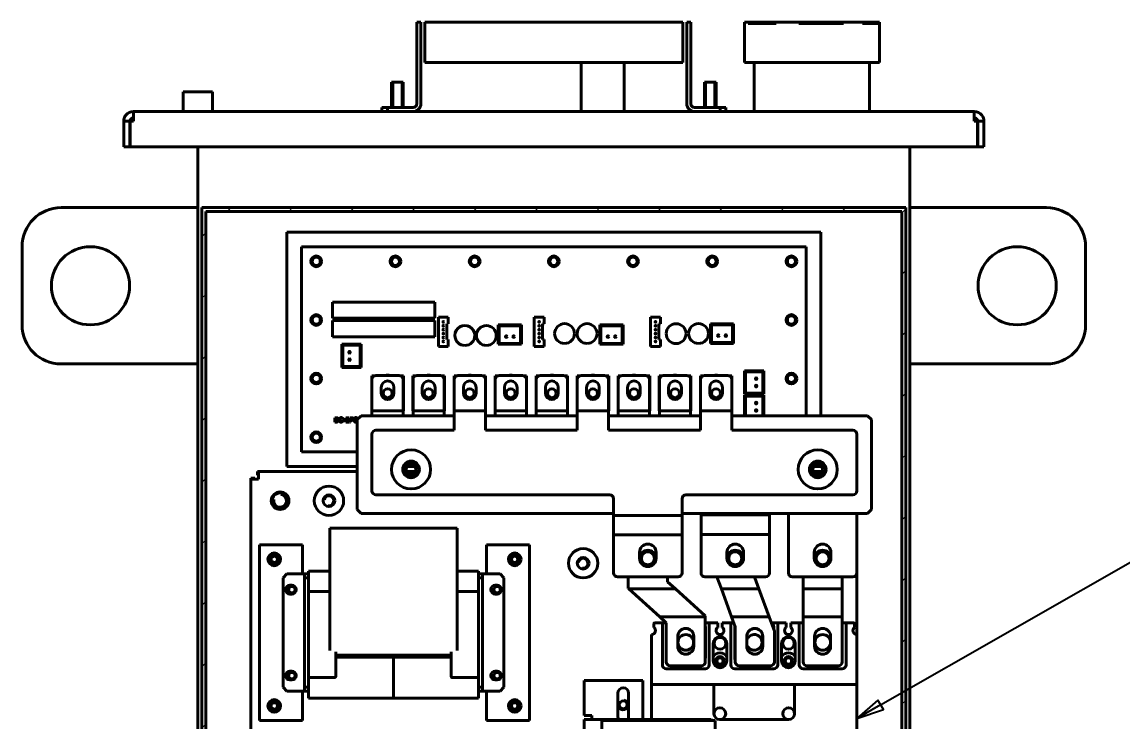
# Model space of a CAD drawing. Header units: millimetres. Extents: x 0 to 5887, y 0 to 4158.
# Drawn here: x 746 to 1309, y 3262 to 3620 of the extents above; entities that cross this region are included whole.
import ezdxf

# ---------------------------------------------------------------- set-up
doc = ezdxf.new("R2010")
doc.units = ezdxf.units.MM
doc.header["$LTSCALE"] = 7
for name, color, linetype, lineweight in [('가시적인 것(ISO)', 3, 'Continuous', 40), ('가시적인 좁은 것(ISO)', 3, 'Continuous', 35), ('기호(ISO)', 5, 'Continuous', 25), ('해치(ISO)', 7, 'Continuous', 18)]:
    doc.layers.add(name, color=color, linetype=linetype, lineweight=lineweight)
doc.styles.add('부품번호텍스트_M2B', font='isocp.shx')

# ---------------------------------------------------------------- blocks, each defined once
blk = doc.blocks.new('품번기호9')
at = {"layer": '기호(ISO)', "color": 7}
for p, q in [((156.321, 462.066), (154.321, 461.666)), ((156.321, 461.266), (156.321, 462.066)), ((156.321, 461.666), (154.321, 461.666)), ((154.321, 461.666), (156.321, 461.266)), ((156.321, 461.666), (198.579, 461.666))]:
    blk.add_line(p, q, dxfattribs=at)
at = {"layer": '기호(ISO)', "color": 7, "flags": 128}
blk.add_lwpolyline([(156.321, 462.066), (154.321, 461.666), (156.321, 461.266), (156.321, 462.066)], dxfattribs=at)
at = {"layer": '기호(ISO)'}
blk.add_circle((204.579, 461.666), 6, dxfattribs=at)
at = {"layer": '기호(ISO)', "color": 7}
blk.add_solid([(156.321, 462.066), (154.321, 461.666), (156.321, 461.266), (156.321, 462.066)], dxfattribs=at)
at = {"layer": '기호(ISO)', "color": 7, "insert": (204.579, 461.685), "char_height": 4, "attachment_point": 5, "style": '부품번호텍스트_M2B'}
blk.add_mtext('10', dxfattribs=at)
blk = doc.blocks.new('품번기호10')
at = {"layer": '기호(ISO)', "color": 7}
for p, q in [((169.348, 467.198), (199.373, 484.38)), ((169.149, 467.546), (167.612, 466.205)), ((169.546, 466.851), (169.149, 467.546)), ((169.348, 467.198), (167.612, 466.205)), ((167.612, 466.205), (169.546, 466.851))]:
    blk.add_line(p, q, dxfattribs=at)
at = {"layer": '기호(ISO)', "color": 7, "flags": 128}
blk.add_lwpolyline([(169.149, 467.546), (167.612, 466.205), (169.546, 466.851), (169.149, 467.546)], dxfattribs=at)
at = {"layer": '기호(ISO)'}
blk.add_circle((204.579, 487.359), 6, dxfattribs=at)
at = {"layer": '기호(ISO)', "color": 7}
blk.add_solid([(169.149, 467.546), (167.612, 466.205), (169.546, 466.851), (169.149, 467.546)], dxfattribs=at)
at = {"layer": '기호(ISO)', "color": 7, "insert": (204.579, 487.359), "char_height": 4, "attachment_point": 5, "style": '부품번호텍스트_M2B'}
blk.add_mtext('11', dxfattribs=at)

msp = doc.modelspace()

# ---------------------------------------------------------------- hatches: boundary and pattern name
at = {"layer": '해치(ISO)'}
h = msp.add_hatch(dxfattribs=at)
h.set_pattern_fill('ANSI31', color=256, scale=177.8, style=0)
h.set_pattern_definition([(45, (0, 0), (-15.71545, 15.71545), [])])
h.paths.add_polyline_path([(838.2836, 3524.8923), (838.2836, 2664.8923), (1198.2836, 2664.8923), (1198.2836, 3524.8923)])
h.paths.add_polyline_path([(1186.2836, 2712.6479), (1196.2836, 2712.6479), (1196.2836, 2666.8923), (840.2836, 2666.8923), (840.2836, 3522.8923), (1196.2836, 3522.8923), (1196.2836, 2717.1367), (1186.2836, 2717.1367)], flags=0)

# ---------------------------------------------------------------- linework, layer by layer
at = {"layer": '가시적인 것(ISO)'}
for p, q in [((948.2836, 3619.8953), (950.2836, 3619.8953)), ((948.2836, 3619.8953), (948.2836, 3578.0923)), ((950.2836, 3578.0923), (950.2836, 3619.8953)), ((952.2836, 3619.8953), (1084.2836, 3619.8953)), ((952.2836, 3599.0923), (952.2836, 3619.8953)), ((1084.2836, 3619.8953), (1084.2836, 3599.0923)), ((1086.2836, 3619.8953), (1088.2836, 3619.8953)), ((1086.2836, 3578.0923), (1086.2836, 3619.8953)), ((1088.2836, 3578.0923), (1088.2836, 3619.8953)), ((1117.6015, 3619.8953), (1115.7836, 3619.8953)), ((1115.7836, 3599.0923), (1115.7836, 3619.8953)), ((1117.6015, 3619.8953), (1131.9464, 3619.8953)), ((1117.6015, 3619.0923), (1117.6015, 3619.8953)), ((1117.6015, 3619.0923), (1131.9464, 3619.0923)), ((1143.5132, 3619.8953), (1131.9464, 3619.8953)), ((1131.9464, 3619.8953), (1131.9464, 3619.0923)), ((1143.5132, 3619.8953), (1166.4231, 3619.8953)), ((1143.5132, 3619.0923), (1143.5132, 3619.8953)), ((1143.5132, 3619.0923), (1166.4231, 3619.0923)), ((1176.1953, 3619.8953), (1166.4231, 3619.8953)), ((1166.4231, 3619.8953), (1166.4231, 3619.0923)), ((1176.1953, 3619.8953), (1184.7603, 3619.8953)), ((1176.1953, 3619.0923), (1176.1953, 3619.8953)), ((1176.1953, 3619.0923), (1184.7603, 3619.0923)), ((1184.7836, 3619.8953), (1184.7603, 3619.8953)), ((1184.7603, 3619.8953), (1184.7603, 3619.0923)), ((1184.7836, 3599.0923), (1184.7836, 3619.8953)), ((1084.2836, 3599.0923), (952.2836, 3599.0923)), ((1032.2836, 3574.0923), (1032.2836, 3599.0923)), ((1054.2836, 3574.0923), (1054.2836, 3599.0923)), ((1115.7836, 3599.0923), (1184.7836, 3599.0923)), ((1120.7836, 3574.0923), (1120.7836, 3599.0923)), ((1179.7836, 3574.0923), (1179.7836, 3599.0923)), ((941.2836, 3589.0923), (935.2836, 3589.0923)), ((935.2836, 3576.0923), (935.2836, 3589.0923)), ((941.2836, 3576.0923), (941.2836, 3589.0923)), ((1101.2836, 3589.0923), (1095.2836, 3589.0923)), ((1095.2836, 3576.0923), (1095.2836, 3589.0923)), ((1101.2836, 3576.0923), (1101.2836, 3589.0923)), ((843.7836, 3584.0923), (828.7836, 3584.0923)), ((828.7836, 3574.0923), (828.7836, 3584.0923)), ((843.7836, 3574.0923), (843.7836, 3584.0923)), ((933.2836, 3576.0923), (930.2836, 3576.0923)), ((930.2836, 3576.0923), (930.2836, 3574.0923)), ((933.2836, 3574.0923), (933.2836, 3576.0923)), ((933.2836, 3576.0923), (946.2836, 3576.0923)), ((1103.2836, 3576.0923), (1090.2836, 3576.0923)), ((1106.2836, 3576.0923), (1103.2836, 3576.0923)), ((1103.2836, 3576.0923), (1103.2836, 3574.0923)), ((1106.2836, 3574.0923), (1106.2836, 3576.0923)), ((803.2836, 3574.0923), (1233.2836, 3574.0923)), ((801.4836, 3569.0923), (798.2836, 3569.0923)), ((798.2836, 3569.0923), (798.2836, 3556.0923)), ((801.4836, 3556.0923), (801.4836, 3569.0923)), ((803.2836, 3569.0923), (801.5543, 3569.0923)), ((801.5543, 3569.0923), (801.5543, 3556.0923)), ((1235.0129, 3569.0923), (1233.2836, 3569.0923)), ((1235.0129, 3569.0923), (1235.0129, 3556.0923)), ((1235.0836, 3556.0923), (1235.0836, 3569.0923)), ((1235.0836, 3569.0923), (1238.2836, 3569.0923)), ((1238.2836, 3569.0923), (1238.2836, 3556.0923)), ((798.2836, 3556.0923), (801.4836, 3556.0923)), ((1235.0129, 3556.0923), (801.5543, 3556.0923)), ((836.2836, 2600.3942), (836.2836, 3556.0923)), ((1200.2836, 2600.3942), (1200.2836, 3556.0923)), ((1238.2836, 3556.0923), (1235.0836, 3556.0923)), ((836.2836, 3524.8923), (766.2836, 3524.8923)), ((838.2836, 3524.8923), (838.2836, 2664.8923)), ((1198.2836, 3524.8923), (838.2836, 3524.8923)), ((840.2836, 2666.8923), (840.2836, 3522.8923)), ((840.2836, 3522.8923), (1196.2836, 3522.8923)), ((1196.2836, 3522.8923), (1196.2836, 2717.1367)), ((1198.2836, 2664.8923), (1198.2836, 3524.8923)), ((1200.2836, 3524.8923), (1270.2836, 3524.8923)), ((881.7836, 3392.3923), (881.7836, 3512.3923)), ((881.7836, 3512.3923), (1154.7836, 3512.3923)), ((1154.7836, 3512.3923), (1154.7836, 3418.4177)), ((746.2836, 3464.8923), (746.2836, 3504.8923)), ((889.2836, 3504.8923), (1147.2836, 3504.8923)), ((889.2836, 3399.8923), (889.2836, 3504.8923)), ((1147.2836, 3504.8923), (1147.2836, 3418.4177)), ((1290.2836, 3464.8923), (1290.2836, 3504.8923)), ((905.0818, 3476.5452), (905.0818, 3476.2785)), ((957.4896, 3476.5452), (905.0818, 3476.5452)), ((905.0818, 3476.2785), (905.0839, 3468.2902)), ((957.4896, 3468.2902), (957.4896, 3476.5452)), ((959.2838, 3468.8921), (959.2838, 3453.8925)), ((964.2834, 3468.8921), (959.2838, 3468.8921)), ((964.2834, 3465.3924), (964.2834, 3468.8921)), ((1008.2838, 3468.8921), (1008.2838, 3453.8925)), ((1013.2834, 3468.8921), (1008.2838, 3468.8921)), ((1013.2834, 3465.3924), (1013.2834, 3468.8921)), ((1067.7838, 3468.8921), (1067.7838, 3453.8925)), ((1072.7834, 3468.8921), (1067.7838, 3468.8921)), ((1072.7834, 3465.3924), (1072.7834, 3468.8921)), ((905.0818, 3467.0452), (905.0818, 3466.7785)), ((957.4896, 3467.0452), (905.0818, 3467.0452)), ((905.0818, 3466.7785), (905.0839, 3458.7902)), ((905.0839, 3468.2902), (957.4896, 3468.2902)), ((957.4896, 3458.7902), (957.4896, 3467.0452)), ((963.5332, 3465.3924), (964.2834, 3465.3924)), ((963.5332, 3457.3927), (963.5332, 3465.3924)), ((989.8392, 3464.8359), (989.8392, 3454.9299)), ((1001.7259, 3464.8359), (989.8392, 3464.8359)), ((990.3392, 3455.4299), (990.3392, 3464.3359)), ((990.3392, 3464.3359), (1001.2259, 3464.3359)), ((1001.2259, 3464.3359), (1001.2259, 3455.4299)), ((1001.7259, 3454.9299), (1001.7259, 3464.8359)), ((1012.5332, 3465.3924), (1013.2834, 3465.3924)), ((1012.5332, 3457.3927), (1012.5332, 3465.3924)), ((1041.8392, 3464.8359), (1041.8392, 3454.9299)), ((1053.7259, 3464.8359), (1041.8392, 3464.8359)), ((1042.3392, 3455.4299), (1042.3392, 3464.3359)), ((1042.3392, 3464.3359), (1053.2259, 3464.3359)), ((1053.2259, 3464.3359), (1053.2259, 3455.4299)), ((1053.7259, 3454.9299), (1053.7259, 3464.8359)), ((1072.0332, 3465.3924), (1072.7834, 3465.3924)), ((1072.0332, 3457.3927), (1072.0332, 3465.3924)), ((1098.3392, 3465.3359), (1098.3392, 3455.4299)), ((1110.2259, 3465.3359), (1098.3392, 3465.3359)), ((1098.8392, 3455.9299), (1098.8392, 3464.8359)), ((1098.8392, 3464.8359), (1109.7259, 3464.8359)), ((1109.7259, 3464.8359), (1109.7259, 3455.9299)), ((1110.2259, 3455.4299), (1110.2259, 3465.3359)), ((905.0839, 3458.7902), (957.4896, 3458.7902)), ((919.7272, 3454.987), (909.8212, 3454.987)), ((909.8212, 3454.987), (909.8212, 3443.1003)), ((910.3212, 3443.6003), (910.3212, 3454.487)), ((910.3212, 3454.487), (919.2272, 3454.487)), ((919.2272, 3454.487), (919.2272, 3443.6003)), ((919.7272, 3443.1003), (919.7272, 3454.987)), ((959.2838, 3453.8925), (964.2834, 3453.8925)), ((964.2834, 3457.3927), (963.5332, 3457.3927)), ((964.2834, 3453.8925), (964.2834, 3457.3927)), ((989.8392, 3454.9299), (1001.7259, 3454.9299)), ((1001.2259, 3455.4299), (990.3392, 3455.4299)), ((1008.2838, 3453.8925), (1013.2834, 3453.8925)), ((1013.2834, 3457.3927), (1012.5332, 3457.3927)), ((1013.2834, 3453.8925), (1013.2834, 3457.3927)), ((1041.8392, 3454.9299), (1053.7259, 3454.9299)), ((1053.2259, 3455.4299), (1042.3392, 3455.4299)), ((1067.7838, 3453.8925), (1072.7834, 3453.8925)), ((1072.7834, 3457.3927), (1072.0332, 3457.3927)), ((1072.7834, 3453.8925), (1072.7834, 3457.3927)), ((1098.3392, 3455.4299), (1110.2259, 3455.4299)), ((1109.7259, 3455.9299), (1098.8392, 3455.9299)), ((836.2836, 3444.8923), (766.2836, 3444.8923)), ((909.8212, 3443.1003), (919.7272, 3443.1003)), ((919.2272, 3443.6003), (910.3212, 3443.6003)), ((1125.746, 3441.3346), (1115.84, 3441.3346)), ((1115.84, 3441.3346), (1115.84, 3429.4479)), ((1116.34, 3429.9479), (1116.34, 3440.8346)), ((1116.34, 3440.8346), (1125.246, 3440.8346)), ((1125.246, 3440.8346), (1125.246, 3429.9479)), ((1125.746, 3429.4479), (1125.746, 3441.3346)), ((1200.2836, 3444.8923), (1270.2836, 3444.8923)), ((925.2339, 3438.8919), (925.2339, 3420.9426)), ((926.9435, 3438.8919), (925.2339, 3438.8919)), ((925.2637, 3436.9177), (925.2637, 3422.9177)), ((939.2637, 3438.9177), (927.2637, 3438.9177)), ((941.3333, 3438.8919), (939.5839, 3438.8919)), ((941.2637, 3422.9177), (941.2637, 3436.9177)), ((941.3333, 3420.9426), (941.3333, 3438.8919)), ((947.9435, 3438.8919), (946.2339, 3438.8919)), ((946.2339, 3438.8919), (946.2339, 3420.9426)), ((946.2637, 3436.9177), (946.2637, 3422.9177)), ((960.2637, 3438.9177), (948.2637, 3438.9177)), ((962.3333, 3438.8919), (960.5839, 3438.8919)), ((962.2637, 3422.9177), (962.2637, 3436.9177)), ((962.3333, 3420.9426), (962.3333, 3438.8919)), ((968.9435, 3438.8919), (967.2339, 3438.8919)), ((967.2339, 3438.8919), (967.2339, 3420.9426)), ((967.2637, 3436.9177), (967.2637, 3422.9177)), ((981.2637, 3438.9177), (969.2637, 3438.9177)), ((983.3333, 3438.8919), (981.5839, 3438.8919)), ((983.2637, 3422.9177), (983.2637, 3436.9177)), ((983.3333, 3420.9426), (983.3333, 3438.8919)), ((989.9435, 3438.8919), (988.2339, 3438.8919)), ((988.2339, 3438.8919), (988.2339, 3420.9426)), ((988.2637, 3436.9177), (988.2637, 3422.9177)), ((1002.2637, 3438.9177), (990.2637, 3438.9177)), ((1004.3333, 3438.8919), (1002.5839, 3438.8919)), ((1004.2637, 3422.9177), (1004.2637, 3436.9177)), ((1004.3333, 3420.9426), (1004.3333, 3438.8919)), ((1010.9435, 3438.8919), (1009.2339, 3438.8919)), ((1009.2339, 3438.8919), (1009.2339, 3420.9426)), ((1009.2637, 3436.9177), (1009.2637, 3422.9177)), ((1023.2637, 3438.9177), (1011.2637, 3438.9177)), ((1025.3333, 3438.8919), (1023.5839, 3438.8919)), ((1025.2637, 3422.9177), (1025.2637, 3436.9177)), ((1025.3333, 3420.9426), (1025.3333, 3438.8919)), ((1031.9435, 3438.8919), (1030.2339, 3438.8919)), ((1030.2339, 3438.8919), (1030.2339, 3420.9426)), ((1030.2637, 3436.9177), (1030.2637, 3422.9177)), ((1044.2637, 3438.9177), (1032.2637, 3438.9177)), ((1046.3333, 3438.8919), (1044.5839, 3438.8919)), ((1046.2637, 3422.9177), (1046.2637, 3436.9177)), ((1046.3333, 3420.9426), (1046.3333, 3438.8919)), ((1052.9435, 3438.8919), (1051.2339, 3438.8919)), ((1051.2339, 3438.8919), (1051.2339, 3420.9426)), ((1051.2637, 3436.9177), (1051.2637, 3422.9177)), ((1065.2637, 3438.9177), (1053.2637, 3438.9177)), ((1067.3333, 3438.8919), (1065.5839, 3438.8919)), ((1067.2637, 3422.9177), (1067.2637, 3436.9177)), ((1067.3333, 3420.9426), (1067.3333, 3438.8919)), ((1072.2339, 3438.8919), (1072.2339, 3420.9426)), ((1073.9435, 3438.8919), (1072.2339, 3438.8919)), ((1072.2637, 3436.9177), (1072.2637, 3422.9177)), ((1086.2637, 3438.9177), (1074.2637, 3438.9177)), ((1088.3333, 3438.8919), (1086.5839, 3438.8919)), ((1088.2637, 3422.9177), (1088.2637, 3436.9177)), ((1088.3333, 3420.9426), (1088.3333, 3438.8919)), ((1094.9435, 3438.8919), (1093.2339, 3438.8919)), ((1093.2339, 3438.8919), (1093.2339, 3420.9426)), ((1093.2637, 3436.9177), (1093.2637, 3422.9177)), ((1107.2637, 3438.9177), (1095.2637, 3438.9177)), ((1109.3333, 3438.8919), (1107.5839, 3438.8919)), ((1109.2637, 3422.9177), (1109.2637, 3436.9177)), ((1109.3333, 3420.9426), (1109.3333, 3438.8919)), ((930.0137, 3429.9177), (930.0137, 3432.9177)), ((936.5137, 3432.9177), (936.5137, 3429.9177)), ((951.0137, 3429.9177), (951.0137, 3432.9177)), ((957.5137, 3432.9177), (957.5137, 3429.9177)), ((972.0137, 3429.9177), (972.0137, 3432.9177)), ((978.5137, 3432.9177), (978.5137, 3429.9177)), ((993.0137, 3429.9177), (993.0137, 3432.9177)), ((999.5137, 3432.9177), (999.5137, 3429.9177)), ((1014.0137, 3429.9177), (1014.0137, 3432.9177)), ((1020.5137, 3432.9177), (1020.5137, 3429.9177)), ((1035.0137, 3429.9177), (1035.0137, 3432.9177)), ((1041.5137, 3432.9177), (1041.5137, 3429.9177)), ((1056.0137, 3429.9177), (1056.0137, 3432.9177)), ((1062.5137, 3432.9177), (1062.5137, 3429.9177)), ((1077.0137, 3429.9177), (1077.0137, 3432.9177)), ((1083.5137, 3432.9177), (1083.5137, 3429.9177)), ((1098.0137, 3429.9177), (1098.0137, 3432.9177)), ((1104.5137, 3432.9177), (1104.5137, 3429.9177)), ((1115.84, 3429.4479), (1125.746, 3429.4479)), ((1125.246, 3429.9479), (1116.34, 3429.9479)), ((1115.84, 3428.8346), (1115.84, 3418.4177)), ((1125.746, 3428.8346), (1115.84, 3428.8346)), ((1116.34, 3418.4177), (1116.34, 3428.3346)), ((1116.34, 3428.3346), (1125.246, 3428.3346)), ((1125.246, 3428.3346), (1125.246, 3418.4177)), ((1125.746, 3418.4177), (1125.746, 3428.8346)), ((917.7637, 3416.4177), (919.7637, 3418.4177)), ((967.2637, 3418.4177), (919.7637, 3418.4177)), ((925.2339, 3420.9426), (925.2637, 3420.9426)), ((925.2637, 3422.9177), (925.2637, 3420.9177)), ((925.2637, 3418.4177), (925.2637, 3420.9177)), ((925.2637, 3420.9177), (941.2637, 3420.9177)), ((941.2637, 3420.9177), (941.2637, 3422.9177)), ((941.2637, 3420.9426), (941.3333, 3420.9426)), ((941.2637, 3420.9177), (941.2637, 3418.4177)), ((946.2339, 3420.9426), (946.2637, 3420.9426)), ((946.2637, 3422.9177), (946.2637, 3420.9177)), ((946.2637, 3418.4177), (946.2637, 3420.9177)), ((946.2637, 3420.9177), (962.2637, 3420.9177)), ((962.2637, 3420.9177), (962.2637, 3422.9177)), ((962.2637, 3420.9426), (962.3333, 3420.9426)), ((962.2637, 3420.9177), (962.2637, 3418.4177)), ((967.2339, 3420.9426), (967.2637, 3420.9426)), ((967.2637, 3422.9177), (967.2637, 3420.9177)), ((967.2637, 3416.9177), (967.2637, 3420.9177)), ((967.2637, 3420.9177), (983.2637, 3420.9177)), ((983.2637, 3420.9177), (983.2637, 3422.9177)), ((983.2637, 3420.9426), (983.3333, 3420.9426)), ((983.2637, 3420.9177), (983.2637, 3416.9177)), ((1030.2637, 3418.4177), (983.2637, 3418.4177)), ((988.2339, 3420.9426), (988.2637, 3420.9426)), ((988.2637, 3422.9177), (988.2637, 3420.9177)), ((988.2637, 3418.4177), (988.2637, 3420.9177)), ((988.2637, 3420.9177), (1004.2637, 3420.9177)), ((1004.2637, 3420.9177), (1004.2637, 3422.9177)), ((1004.2637, 3420.9426), (1004.3333, 3420.9426)), ((1004.2637, 3420.9177), (1004.2637, 3418.4177)), ((1009.2339, 3420.9426), (1009.2637, 3420.9426)), ((1009.2637, 3422.9177), (1009.2637, 3420.9177)), ((1009.2637, 3418.4177), (1009.2637, 3420.9177)), ((1009.2637, 3420.9177), (1025.2637, 3420.9177)), ((1025.2637, 3420.9177), (1025.2637, 3422.9177)), ((1025.2637, 3420.9426), (1025.3333, 3420.9426)), ((1025.2637, 3420.9177), (1025.2637, 3418.4177)), ((1030.2339, 3420.9426), (1030.2637, 3420.9426)), ((1030.2637, 3422.9177), (1030.2637, 3420.9177)), ((1030.2637, 3416.9177), (1030.2637, 3420.9177)), ((1030.2637, 3420.9177), (1046.2637, 3420.9177)), ((1046.2637, 3420.9177), (1046.2637, 3422.9177)), ((1046.2637, 3420.9426), (1046.3333, 3420.9426)), ((1046.2637, 3420.9177), (1046.2637, 3416.9177)), ((1093.2637, 3418.4177), (1046.2637, 3418.4177)), ((1051.2339, 3420.9426), (1051.2637, 3420.9426)), ((1051.2637, 3422.9177), (1051.2637, 3420.9177)), ((1051.2637, 3418.4177), (1051.2637, 3420.9177)), ((1051.2637, 3420.9177), (1067.2637, 3420.9177)), ((1067.2637, 3420.9177), (1067.2637, 3422.9177)), ((1067.2637, 3420.9426), (1067.3333, 3420.9426)), ((1067.2637, 3420.9177), (1067.2637, 3418.4177)), ((1072.2339, 3420.9426), (1072.2637, 3420.9426)), ((1072.2637, 3422.9177), (1072.2637, 3420.9177)), ((1072.2637, 3418.4177), (1072.2637, 3420.9177)), ((1072.2637, 3420.9177), (1088.2637, 3420.9177)), ((1088.2637, 3420.9177), (1088.2637, 3422.9177)), ((1088.2637, 3420.9426), (1088.3333, 3420.9426)), ((1088.2637, 3420.9177), (1088.2637, 3418.4177)), ((1093.2339, 3420.9426), (1093.2637, 3420.9426)), ((1093.2637, 3422.9177), (1093.2637, 3420.9177)), ((1093.2637, 3416.9177), (1093.2637, 3420.9177)), ((1093.2637, 3420.9177), (1109.2637, 3420.9177)), ((1109.2637, 3420.9177), (1109.2637, 3422.9177)), ((1109.2637, 3420.9426), (1109.3333, 3420.9426)), ((1109.2637, 3420.9177), (1109.2637, 3416.9177)), ((1178.7637, 3418.4177), (1109.2637, 3418.4177)), ((1178.7637, 3418.4177), (1180.7637, 3416.4177)), ((906.2754, 3415.1423), (906.2754, 3417.3923)), ((906.2754, 3417.3923), (907.0506, 3417.3923)), ((907.0883, 3415.1423), (906.2754, 3415.1423)), ((906.5738, 3417.1265), (907.0472, 3417.1265)), ((906.5738, 3415.4081), (906.5738, 3417.1265)), ((907.054, 3415.4081), (906.5738, 3415.4081)), ((910.4119, 3416.7767), (910.1186, 3416.7063)), ((910.1512, 3415.9329), (910.4496, 3415.8575)), ((910.6725, 3415.818), (910.6725, 3416.0958)), ((910.6725, 3416.0958), (911.5232, 3416.0958)), ((911.5232, 3415.818), (910.6725, 3415.818)), ((911.5232, 3416.0958), (911.5232, 3415.818)), ((911.8696, 3415.1423), (911.8696, 3417.3923)), ((911.8696, 3417.3923), (913.4988, 3417.3923)), ((913.5502, 3415.1423), (911.8696, 3415.1423)), ((912.168, 3417.1265), (912.168, 3416.4388)), ((913.4988, 3417.1265), (912.168, 3417.1265)), ((912.168, 3416.4388), (913.4147, 3416.4388)), ((912.168, 3416.173), (912.168, 3415.4081)), ((913.4147, 3416.173), (912.168, 3416.173)), ((912.168, 3415.4081), (913.5502, 3415.4081)), ((913.4147, 3416.4388), (913.4147, 3416.173)), ((913.4988, 3417.3923), (913.4988, 3417.1265)), ((913.5502, 3415.4081), (913.5502, 3415.1423)), ((913.9601, 3415.1423), (913.9601, 3417.3923)), ((913.9601, 3417.3923), (914.809, 3417.3923)), ((914.2585, 3415.1423), (913.9601, 3415.1423)), ((914.2585, 3417.1265), (914.8347, 3417.1265)), ((914.2585, 3416.3222), (914.2585, 3417.1265)), ((914.8398, 3416.3222), (914.2585, 3416.3222)), ((914.2585, 3416.0564), (914.2585, 3415.1423)), ((914.8364, 3416.0564), (914.2585, 3416.0564)), ((917.9233, 3416.7767), (917.63, 3416.7063)), ((917.6626, 3415.9329), (917.7637, 3415.9073)), ((917.7637, 3416.4177), (917.7637, 3370.4177)), ((967.2637, 3416.9177), (967.2637, 3410.9177)), ((983.2637, 3410.9177), (983.2637, 3416.9177)), ((1030.2637, 3416.9177), (1030.2637, 3410.9177)), ((1046.2637, 3410.9177), (1046.2637, 3416.9177)), ((1093.2637, 3416.9177), (1093.2637, 3410.9177)), ((1109.2637, 3410.9177), (1109.2637, 3416.9177)), ((1180.7637, 3370.4177), (1180.7637, 3416.4177)), ((925.2637, 3408.9177), (925.2637, 3379.9177)), ((967.2637, 3410.9177), (927.2637, 3410.9177)), ((1030.2637, 3410.9177), (983.2637, 3410.9177)), ((1093.2637, 3410.9177), (1046.2637, 3410.9177)), ((1171.2637, 3410.9177), (1109.2637, 3410.9177)), ((1173.2637, 3379.9177), (1173.2637, 3408.9177)), ((917.7637, 3399.8923), (889.2836, 3399.8923)), ((867.2836, 3389.8923), (866.6978, 3389.8923)), ((866.6978, 3387.8923), (866.6978, 3389.8923)), ((867.2836, 3389.8923), (917.7637, 3389.8923)), ((867.2836, 3389.8923), (867.2836, 3385.8923)), ((917.7637, 3392.3923), (881.7836, 3392.3923)), ((943.0293, 3389.8923), (947.4982, 3389.8923)), ((947.2309, 3392.3923), (943.2966, 3392.3923)), ((1151.0293, 3389.8923), (1155.4982, 3389.8923)), ((1154.7836, 3392.3923), (1151.2966, 3392.3923)), ((1154.7836, 3392.8501), (1154.7836, 3392.3923)), ((865.2836, 3386.4781), (863.2836, 3386.4781)), ((863.2836, 3386.4781), (863.2836, 3385.8923)), ((863.2836, 2703.8923), (863.2836, 3385.8923)), ((867.2836, 3385.8923), (863.2836, 3385.8923)), ((865.2836, 3385.8923), (865.2836, 3386.4781)), ((867.2836, 3387.8923), (866.6978, 3387.8923)), ((927.2637, 3377.9177), (1046.8637, 3377.9177)), ((1048.8637, 3367.3638), (1048.8637, 3375.9177)), ((1083.8637, 3367.3638), (1083.8637, 3375.9177)), ((1085.8637, 3377.9177), (1171.2637, 3377.9177)), ((919.7637, 3368.4177), (917.7637, 3370.4177)), ((919.7637, 3368.4177), (1048.8637, 3368.4177)), ((1048.8637, 3367.3638), (1083.8637, 3367.3638)), ((1048.8637, 3357.3638), (1048.8637, 3367.3638)), ((1083.8637, 3368.4177), (1178.7637, 3368.4177)), ((1083.8637, 3367.3638), (1083.8637, 3357.3638)), ((1093.5637, 3367.6242), (1093.5637, 3368.4177)), ((1093.5637, 3367.6242), (1128.5637, 3367.6242)), ((1093.5637, 3357.6242), (1093.5637, 3367.6242)), ((1128.5637, 3367.6242), (1128.5637, 3368.4177)), ((1128.5637, 3367.6242), (1128.5637, 3357.6242)), ((1138.2637, 3368.4177), (1138.2637, 3337.9177)), ((1173.2637, 3337.9177), (1173.2637, 3368.4177)), ((1173.2836, 3368.4177), (1173.2836, 3306.3923)), ((1180.7637, 3370.4177), (1178.7637, 3368.4177)), ((903.7836, 3360.8923), (903.7836, 3298.1908)), ((903.7836, 3360.8923), (968.7836, 3360.8923)), ((968.7836, 3298.1908), (968.7836, 3360.8923)), ((1048.8637, 3357.3638), (1083.8637, 3357.3638)), ((1048.8637, 3337.9177), (1048.8637, 3357.3638)), ((1083.8637, 3357.3638), (1083.8637, 3337.9177)), ((1093.5637, 3357.6242), (1128.5637, 3357.6242)), ((1093.5637, 3337.9177), (1093.5637, 3357.6242)), ((1128.5637, 3357.6242), (1128.5637, 3337.9177)), ((867.7836, 3352.3923), (889.7836, 3352.3923)), ((867.7836, 3262.3923), (867.7836, 3352.3923)), ((889.7836, 3337.3923), (889.7836, 3352.3923)), ((983.7836, 3352.3923), (983.7836, 3337.3923)), ((983.7836, 3352.3923), (1005.7836, 3352.3923)), ((1005.7836, 3352.3923), (1005.7836, 3262.3923)), ((1062.1137, 3345.4177), (1062.1137, 3348.4177)), ((1070.6137, 3348.4177), (1070.6137, 3345.4177)), ((1106.8137, 3345.4177), (1106.8137, 3348.4177)), ((1115.3137, 3348.4177), (1115.3137, 3345.4177)), ((1151.5137, 3345.4177), (1151.5137, 3348.4177)), ((1160.0137, 3348.4177), (1160.0137, 3345.4177)), ((879.7836, 3335.3923), (881.7836, 3337.3923)), ((879.7836, 3335.3923), (879.7836, 3279.3923)), ((881.7836, 3337.3923), (888.7836, 3337.3923)), ((888.7836, 3337.3923), (890.7836, 3337.3923)), ((890.7836, 3337.3923), (890.7836, 3335.3923)), ((892.7836, 3337.3923), (890.7836, 3337.3923)), ((890.7836, 3335.3923), (892.7836, 3335.3923)), ((890.7836, 3335.3923), (890.7836, 3279.3923)), ((892.7836, 3338.8923), (892.7836, 3337.3923)), ((892.7836, 3338.8923), (903.7836, 3338.8923)), ((892.7836, 3335.3923), (892.7836, 3337.3923)), ((892.7836, 3335.3923), (892.7836, 3331.5939)), ((979.7836, 3338.8923), (968.7836, 3338.8923)), ((979.7836, 3337.3923), (979.7836, 3338.8923)), ((979.7836, 3337.3923), (979.7836, 3335.3923)), ((981.7836, 3337.3923), (979.7836, 3337.3923)), ((979.7836, 3335.3923), (981.7836, 3335.3923)), ((979.7836, 3331.5939), (979.7836, 3335.3923)), ((981.7836, 3335.3923), (981.7836, 3337.3923)), ((983.7836, 3337.3923), (981.7836, 3337.3923)), ((981.7836, 3279.3923), (981.7836, 3335.3923)), ((990.7836, 3337.3923), (983.7836, 3337.3923)), ((990.7836, 3337.3923), (992.7836, 3335.3923)), ((992.7836, 3279.3923), (992.7836, 3335.3923)), ((1050.8637, 3335.9177), (1081.8637, 3335.9177)), ((1056.3637, 3329.905), (1056.3637, 3335.9177)), ((1076.3637, 3333.4177), (1076.3637, 3335.9177)), ((1095.5637, 3335.9177), (1126.5637, 3335.9177)), ((1101.7067, 3335.9177), (1103.9798, 3329.7231)), ((1121.0637, 3335.4177), (1121.0637, 3335.9177)), ((1123.1533, 3329.7231), (1121.0637, 3335.4177)), ((1140.2637, 3335.9177), (1171.2637, 3335.9177)), ((1145.7637, 3329.7231), (1145.7637, 3335.9177)), ((1165.7637, 3335.9177), (1165.7637, 3329.7231)), ((883.2836, 3331.6423), (884.2836, 3331.6423)), ((892.7836, 3331.5939), (892.7836, 3328.3923)), ((892.7836, 3327.8923), (892.7836, 3328.3923)), ((903.7836, 3328.3923), (892.7836, 3328.3923)), ((892.7836, 3284.8923), (892.7836, 3327.8923)), ((979.7836, 3328.3923), (968.7836, 3328.3923)), ((979.7836, 3328.3923), (979.7836, 3331.5939)), ((979.7836, 3328.3923), (979.7836, 3327.8923)), ((979.7836, 3327.8923), (979.7836, 3284.8923)), ((988.2836, 3331.6423), (989.2836, 3331.6423)), ((1056.3637, 3329.905), (1056.5655, 3329.7231)), ((1056.5655, 3329.7231), (1080.4625, 3329.7231)), ((1056.5655, 3329.7231), (1072.4356, 3315.4177)), ((1080.4625, 3329.7231), (1076.3637, 3333.4177)), ((1095.7637, 3315.9305), (1080.4625, 3329.7231)), ((1103.9798, 3329.7231), (1123.1533, 3329.7231)), ((1103.9798, 3329.7231), (1109.229, 3315.4177)), ((1128.4026, 3315.4177), (1123.1533, 3329.7231)), ((1145.7637, 3329.7231), (1165.7637, 3329.7231)), ((1145.7637, 3315.4177), (1145.7637, 3329.7231)), ((1165.7637, 3329.7231), (1165.7637, 3315.4177)), ((884.2836, 3327.1423), (883.2836, 3327.1423)), ((989.2836, 3327.1423), (988.2836, 3327.1423)), ((1069.4336, 3311.8923), (1069.4336, 3310.0286)), ((1073.7836, 3312.3923), (1069.9336, 3312.3923)), ((1072.4356, 3315.4177), (1095.7637, 3315.4177)), ((1072.4356, 3315.4177), (1075.7637, 3312.4177)), ((1073.7836, 3312.3923), (1073.7836, 3290.8923)), ((1075.7637, 3312.3923), (1073.7836, 3312.3923)), ((1075.7637, 3312.4177), (1075.7637, 3292.4177)), ((1095.7637, 3315.9305), (1095.7637, 3315.4177)), ((1095.7637, 3315.4177), (1095.7637, 3292.4177)), ((1097.7836, 3312.3923), (1095.7637, 3312.3923)), ((1102.1336, 3312.3923), (1097.7836, 3312.3923)), ((1097.7836, 3312.3923), (1097.7836, 3290.8923)), ((1102.1336, 3312.3923), (1102.1336, 3310.0286)), ((1108.7836, 3312.3923), (1104.4336, 3312.3923)), ((1104.4336, 3312.3923), (1104.4336, 3310.0286)), ((1108.7836, 3312.3923), (1108.7836, 3290.8923)), ((1110.3392, 3312.3923), (1108.7836, 3312.3923)), ((1109.229, 3315.4177), (1128.4026, 3315.4177)), ((1109.229, 3315.4177), (1111.0637, 3310.4177)), ((1131.0637, 3308.1655), (1128.4026, 3315.4177)), ((1132.7836, 3312.3923), (1129.5127, 3312.3923)), ((1137.1336, 3312.3923), (1132.7836, 3312.3923)), ((1132.7836, 3312.3923), (1132.7836, 3290.8923)), ((1137.1336, 3312.3923), (1137.1336, 3310.0286)), ((1143.7836, 3312.3923), (1139.4336, 3312.3923)), ((1139.4336, 3312.3923), (1139.4336, 3310.0286)), ((1143.7836, 3312.3923), (1143.7836, 3290.8923)), ((1145.7637, 3312.3923), (1143.7836, 3312.3923)), ((1145.7637, 3315.4177), (1165.7637, 3315.4177)), ((1145.7637, 3292.4177), (1145.7637, 3315.4177)), ((1165.7637, 3315.4177), (1165.7637, 3292.4177)), ((1167.7836, 3312.3923), (1165.7637, 3312.3923)), ((1171.6336, 3312.3923), (1167.7836, 3312.3923)), ((1167.7836, 3312.3923), (1167.7836, 3290.8923)), ((1172.1336, 3311.8923), (1172.1336, 3310.0286)), ((1068.2836, 3280.8923), (1068.2836, 3306.3923)), ((1081.6637, 3300.4177), (1081.6637, 3305.4177)), ((1089.8637, 3305.4177), (1089.8637, 3300.4177)), ((1095.7836, 3294.3923), (1095.7836, 3310.3923)), ((1110.7836, 3310.3923), (1110.7836, 3294.5255)), ((1111.0637, 3310.4177), (1111.0637, 3292.4177)), ((1116.9637, 3300.4177), (1116.9637, 3305.4177)), ((1125.1637, 3305.4177), (1125.1637, 3300.4177)), ((1130.7836, 3308.9288), (1130.7836, 3310.3923)), ((1131.0637, 3308.1655), (1131.0637, 3292.4177)), ((1151.6637, 3300.4177), (1151.6637, 3305.4177)), ((1159.8637, 3305.4177), (1159.8637, 3300.4177)), ((1165.7836, 3294.3923), (1165.7836, 3310.7815)), ((1173.2836, 3280.8923), (1173.2836, 3306.3923)), ((1099.7836, 3292.8923), (1099.7836, 3301.8923)), ((1106.7836, 3301.8923), (1106.7836, 3292.8923)), ((1134.7836, 3292.8923), (1134.7836, 3301.8923)), ((1141.7836, 3301.8923), (1141.7836, 3292.8923)), ((906.7836, 3287.5782), (906.7836, 3297.4706)), ((906.7836, 3295.8923), (965.7836, 3295.8923)), ((906.7836, 3294.8923), (936.2836, 3294.8923)), ((936.2836, 3294.8923), (936.2836, 3273.8923)), ((965.7836, 3294.8923), (936.2836, 3294.8923)), ((936.2836, 3273.8923), (936.2836, 3294.8923)), ((965.7836, 3297.4706), (965.7836, 3287.5782)), ((1095.7836, 3288.8923), (1075.7836, 3288.8923)), ((1077.7637, 3290.4177), (1093.7637, 3290.4177)), ((1130.7836, 3288.8923), (1110.7836, 3288.8923)), ((1113.0637, 3290.4177), (1129.0637, 3290.4177)), ((1165.7836, 3288.8923), (1145.7836, 3288.8923)), ((1147.7637, 3290.4177), (1163.7637, 3290.4177)), ((883.2836, 3287.6423), (884.2836, 3287.6423)), ((884.2836, 3283.1423), (883.2836, 3283.1423)), ((892.7836, 3284.3923), (892.7836, 3284.8923)), ((892.7836, 3284.3923), (904.7836, 3284.3923)), ((892.7836, 3284.3923), (892.7836, 3281.1908)), ((906.1996, 3284.3923), (904.7836, 3284.3923)), ((967.7836, 3284.3923), (966.3677, 3284.3923)), ((967.7836, 3284.3923), (979.7836, 3284.3923)), ((979.7836, 3284.8923), (979.7836, 3284.3923)), ((979.7836, 3281.1908), (979.7836, 3284.3923)), ((988.2836, 3287.6423), (989.2836, 3287.6423)), ((989.2836, 3283.1423), (988.2836, 3283.1423)), ((1033.7836, 3282.8923), (1063.7836, 3282.8923)), ((1033.7836, 3264.8923), (1033.7836, 3282.8923)), ((1063.7836, 3282.8923), (1063.7836, 3262.8923)), ((881.7836, 3277.3923), (879.7836, 3279.3923)), ((881.7836, 3277.3923), (888.7836, 3277.3923)), ((888.7836, 3277.3923), (890.7836, 3277.3923)), ((889.7836, 3262.3923), (889.7836, 3277.3923)), ((890.7836, 3279.3923), (890.7836, 3277.3923)), ((892.7836, 3279.3923), (890.7836, 3279.3923)), ((890.7836, 3277.3923), (892.7836, 3277.3923)), ((892.7836, 3281.1908), (892.7836, 3279.3923)), ((892.7836, 3277.3923), (892.7836, 3279.3923)), ((892.7836, 3277.3923), (892.7836, 3273.8923)), ((979.7836, 3279.3923), (979.7836, 3281.1908)), ((981.7836, 3279.3923), (979.7836, 3279.3923)), ((979.7836, 3279.3923), (979.7836, 3277.3923)), ((979.7836, 3277.3923), (981.7836, 3277.3923)), ((979.7836, 3273.8923), (979.7836, 3277.3923)), ((981.7836, 3277.3923), (981.7836, 3279.3923)), ((983.7836, 3277.3923), (981.7836, 3277.3923)), ((990.7836, 3277.3923), (983.7836, 3277.3923)), ((983.7836, 3277.3923), (983.7836, 3262.3923)), ((992.7836, 3279.3923), (990.7836, 3277.3923)), ((1068.2836, 3280.8923), (1068.2836, 3262.8923)), ((1100.1836, 3280.8923), (1068.2836, 3280.8923)), ((1100.1836, 3265.8923), (1100.1836, 3280.8923)), ((1141.3836, 3280.8923), (1100.1836, 3280.8923)), ((1173.2836, 3280.8923), (1141.3836, 3280.8923)), ((1141.3836, 3280.8923), (1141.3836, 3265.8923)), ((1173.2836, 3254.8923), (1173.2836, 3280.8923)), ((892.7836, 3273.8923), (936.2836, 3273.8923)), ((979.7836, 3273.8923), (936.2836, 3273.8923)), ((1051.0336, 3264.3923), (1051.0336, 3276.3923)), ((1056.5336, 3276.3923), (1056.5336, 3264.3923)), ((889.7836, 3262.3923), (867.7836, 3262.3923)), ((1005.7836, 3262.3923), (983.7836, 3262.3923)), ((1033.7836, 3264.8923), (1037.7836, 3264.8923)), ((1037.7836, 3262.8923), (1033.7836, 3262.8923)), ((1033.7836, 3217.8923), (1033.7836, 3262.8923)), ((1037.7836, 3264.8923), (1037.7836, 3262.8923)), ((1037.7836, 3262.8923), (1098.7836, 3262.8923)), ((1100.7836, 3262.3923), (1042.7836, 3262.3923)), ((1042.7836, 3262.3923), (1042.7836, 3241.4009)), ((1098.7836, 3262.8923), (1099.2836, 3262.3923)), ((1100.7836, 3262.3923), (1100.7836, 3218.3923)), ((1138.3836, 3262.8923), (1103.1836, 3262.8923))]:
    msp.add_line(p, q, dxfattribs=at)
for centre, radius in [((781.2836, 3484.8923), 20), ((1255.2836, 3484.8923), 20), ((896.7836, 3497.3923), 2.75), ((896.7836, 3497.3923), 2.067), ((937.2836, 3497.3923), 2.75), ((937.2836, 3497.3923), 2.067), ((977.7836, 3497.3923), 2.75), ((977.7836, 3497.3923), 2.067), ((1018.2836, 3497.3923), 2.75), ((1018.2836, 3497.3923), 2.067), ((1058.7836, 3497.3923), 2.75), ((1058.7836, 3497.3923), 2.067), ((1099.2836, 3497.3923), 2.75), ((1099.2836, 3497.3923), 2.067), ((1139.7836, 3497.3923), 2.75), ((1139.7836, 3497.3923), 2.067), ((896.7836, 3467.3923), 2.75), ((896.7836, 3467.3923), 2.067), ((1139.7836, 3467.3923), 2.75), ((1139.7836, 3467.3923), 2.067), ((961.7836, 3466.3923), 0.1998), ((961.7836, 3464.3925), 0.1998), ((1010.7836, 3466.3923), 0.1998), ((1010.7836, 3464.3925), 0.1998), ((1070.2836, 3466.3923), 0.1998), ((1070.2836, 3464.3925), 0.1998), ((961.7836, 3462.3927), 0.1998), ((961.7836, 3460.3924), 0.1998), ((961.7836, 3458.3926), 0.1998), ((993.954, 3458.8923), 0.4), ((997.7635, 3458.8923), 0.4), ((1010.7836, 3462.3927), 0.1998), ((1010.7836, 3460.3924), 0.1998), ((1010.7836, 3458.3926), 0.1998), ((1045.954, 3458.8923), 0.4), ((1049.7635, 3458.8923), 0.4), ((1070.2836, 3462.3927), 0.1998), ((1070.2836, 3460.3924), 0.1998), ((1070.2836, 3458.3926), 0.1998), ((1102.454, 3459.3923), 0.4), ((1106.2635, 3459.3923), 0.4), ((961.7836, 3456.3923), 0.1998), ((1010.7836, 3456.3923), 0.1998), ((1070.2836, 3456.3923), 0.1998), ((913.7836, 3450.8722), 0.4), ((913.7836, 3447.0627), 0.4), ((896.7836, 3437.3923), 2.75), ((896.7836, 3437.3923), 2.067), ((1121.7836, 3437.3722), 0.4), ((1139.7836, 3437.3923), 2.75), ((1139.7836, 3437.3923), 2.067), ((933.2637, 3429.9177), 2.29), ((954.2637, 3429.9177), 2.29), ((975.2637, 3429.9177), 2.29), ((996.2637, 3429.9177), 2.29), ((1017.2637, 3429.9177), 2.29), ((1038.2637, 3429.9177), 2.29), ((1059.2637, 3429.9177), 2.29), ((1080.2637, 3429.9177), 2.29), ((1101.2637, 3429.9177), 2.29), ((1121.7836, 3433.5627), 0.4), ((1121.7836, 3424.8722), 0.4), ((1121.7836, 3421.0627), 0.4), ((896.7836, 3407.3923), 2.75), ((896.7836, 3407.3923), 2.067), ((945.2637, 3390.9177), 10), ((1153.2637, 3390.9177), 10), ((945.2637, 3390.9177), 4.25), ((945.2637, 3390.9177), 4), ((945.2637, 3390.9177), 3), ((945.2637, 3390.9177), 2.4585), ((1153.2637, 3390.9177), 4.25), ((1153.2637, 3390.9177), 4), ((1153.2637, 3390.9177), 3), ((1153.2637, 3390.9177), 2.4585), ((878.2836, 3374.8923), 4.5), ((878.2836, 3374.8923), 4), ((903.2836, 3374.8923), 7.5), ((903.2836, 3374.8923), 3), ((875.2836, 3344.8923), 3.25), ((875.2836, 3344.8923), 2.95), ((875.2836, 3344.8923), 1.621), ((998.2836, 3344.8923), 3.25), ((998.2836, 3344.8923), 2.95), ((998.2836, 3344.8923), 1.621), ((1033.2836, 3342.8923), 7.5), ((1033.2836, 3342.8923), 3), ((1066.3637, 3345.4177), 4.1), ((1066.3637, 3345.4177), 3.3235), ((1111.0637, 3345.4177), 4.1), ((1111.0637, 3345.4177), 3.3235), ((1155.7637, 3345.4177), 4.1), ((1155.7637, 3345.4177), 3.3235), ((884.2836, 3329.3923), 1.621), ((989.2836, 3329.3923), 1.621), ((1085.7836, 3302.3923), 4), ((1155.7836, 3302.3923), 4), ((1103.2836, 3301.8923), 3), ((1138.2836, 3301.8923), 3), ((1103.2836, 3292.8923), 2.25), ((1103.2836, 3292.8923), 1.621), ((1138.2836, 3292.8923), 2.25), ((1138.2836, 3292.8923), 1.621), ((884.2836, 3285.3923), 1.621), ((989.2836, 3285.3923), 1.621), ((875.2836, 3269.8923), 3.25), ((875.2836, 3269.8923), 2.95), ((998.2836, 3269.8923), 3.25), ((998.2836, 3269.8923), 2.95), ((1053.7836, 3270.3923), 2.067), ((875.2836, 3269.8923), 1.621), ((998.2836, 3269.8923), 1.621)]:
    msp.add_circle(centre, radius, dxfattribs=at)
for centre, radius, start, end in [((946.2836, 3578.0923), 2, 270, 0), ((946.2836, 3578.0923), 4, 270, 0), ((1090.2836, 3578.0923), 4, 180, 270), ((1090.2836, 3578.0923), 2, 180, 270), ((766.2836, 3504.8923), 20, 90, 180), ((1270.2836, 3504.8923), 20, 0, 90), ((766.2836, 3464.8923), 20, 180, 270), ((972.7836, 3459.4317), 5.08, 0, 180.000001), ((983.7836, 3459.4317), 5.08, 0, 180), ((1023.7836, 3460.4317), 5.08, 0, 180), ((1035.2836, 3460.4317), 5.08, 0, 180), ((1080.8232, 3460.3921), 5.08, 0, 180), ((1092.2836, 3460.4317), 5.08, 0, 180), ((1270.2836, 3464.8923), 20, 270, 0), ((972.7834, 3459.4319), 5.0798, 180.002257, 270.002256), ((972.7838, 3459.4319), 5.0798, 269.997744, 359.997744), ((983.7834, 3459.4319), 5.0798, 180.002256, 270.002256), ((983.7838, 3459.4319), 5.0798, 269.997744, 359.997744), ((1023.7834, 3460.4319), 5.0798, 180.002256, 270.002256), ((1023.7838, 3460.4319), 5.0798, 269.997744, 359.997744), ((1035.2834, 3460.4319), 5.0798, 180.002256, 270.002256), ((1035.2838, 3460.4319), 5.0798, 269.997744, 359.997744), ((1080.823, 3460.3923), 5.0798, 180.002256, 270.002256), ((1080.8234, 3460.3923), 5.0798, 269.997744, 359.997744), ((1092.2834, 3460.4319), 5.0798, 180.002256, 270.002256), ((1092.2838, 3460.4319), 5.0798, 269.997744, 359.997744), ((927.2637, 3436.9177), 2, 90, 180), ((933.2637, 3432.9177), 3.25, 0, 180), ((933.3035, 3436.9177), 2.29, 60.853153, 119.146847), ((939.2637, 3436.9177), 2, 0, 90), ((948.2637, 3436.9177), 2, 90, 180), ((954.2637, 3432.9177), 3.25, 0, 180), ((954.3035, 3436.9177), 2.29, 60.853153, 119.146847), ((960.2637, 3436.9177), 2, 0, 90), ((969.2637, 3436.9177), 2, 90, 180), ((975.2637, 3432.9177), 3.25, 0, 180), ((975.3035, 3436.9177), 2.29, 60.853153, 119.146847), ((981.2637, 3436.9177), 2, 0, 90), ((990.2637, 3436.9177), 2, 90, 180), ((996.2637, 3432.9177), 3.25, 0, 180), ((996.3035, 3436.9177), 2.29, 60.853153, 119.146847), ((1002.2637, 3436.9177), 2, 0, 90), ((1011.2637, 3436.9177), 2, 90, 180), ((1017.2637, 3432.9177), 3.25, 0, 180), ((1017.3035, 3436.9177), 2.29, 60.853153, 119.146847), ((1023.2637, 3436.9177), 2, 0, 90), ((1032.2637, 3436.9177), 2, 90, 180), ((1038.2637, 3432.9177), 3.25, 0, 180), ((1038.3035, 3436.9177), 2.29, 60.853153, 119.146847), ((1044.2637, 3436.9177), 2, 0, 90), ((1053.2637, 3436.9177), 2, 90, 180), ((1059.2637, 3432.9177), 3.25, 0, 180), ((1059.3035, 3436.9177), 2.29, 60.853153, 119.146847), ((1065.2637, 3436.9177), 2, 0, 90), ((1074.2637, 3436.9177), 2, 90, 180), ((1080.2637, 3432.9177), 3.25, 0, 180), ((1080.3035, 3436.9177), 2.29, 60.853153, 119.146847), ((1086.2637, 3436.9177), 2, 0, 90), ((1095.2637, 3436.9177), 2, 90, 180), ((1101.2637, 3432.9177), 3.25, 0, 180), ((1101.3035, 3436.9177), 2.29, 60.853153, 119.146847), ((1107.2637, 3436.9177), 2, 0, 90), ((933.2637, 3429.9177), 3.25, 180, 0), ((954.2637, 3429.9177), 3.25, 180, 0), ((975.2637, 3429.9177), 3.25, 180, 0), ((996.2637, 3429.9177), 3.25, 180, 0), ((1017.2637, 3429.9177), 3.25, 180, 0), ((1038.2637, 3429.9177), 3.25, 180, 0), ((1059.2637, 3429.9177), 3.25, 180, 0), ((1080.2637, 3429.9177), 3.25, 180, 0), ((1101.2637, 3429.9177), 3.25, 180, 0), ((927.2637, 3408.9177), 2, 90, 180), ((1171.2637, 3408.9177), 2, 0, 90), ((927.2637, 3379.9177), 2, 180, 270), ((1171.2637, 3379.9177), 2, 270, 0), ((1046.8637, 3375.9177), 2, 0, 90), ((1085.8637, 3375.9177), 2, 90, 180), ((1066.3637, 3348.4177), 4.25, 0, 180), ((1111.0637, 3348.4177), 4.25, 0, 180), ((1155.7637, 3348.4177), 4.25, 0, 180), ((1066.3637, 3345.4177), 4.25, 180, 0), ((1111.0637, 3345.4177), 4.25, 180, 0), ((1155.7637, 3345.4177), 4.25, 180, 0), ((1050.8637, 3337.9177), 2, 180, 270), ((1081.8637, 3337.9177), 2, 270, 0), ((1095.5637, 3337.9177), 2, 180, 270), ((1126.5637, 3337.9177), 2, 270, 0), ((1140.2637, 3337.9177), 2, 180, 270), ((1171.2637, 3337.9177), 2, 270, 0), ((883.2836, 3329.3923), 2.25, 90, 270), ((884.2836, 3329.3923), 2.25, 270, 90), ((988.2836, 3329.3923), 2.25, 90, 270), ((989.2836, 3329.3923), 2.25, 270, 90), ((1069.9336, 3311.8923), 0.5, 90, 180), ((1128.7836, 3310.3923), 2, 0, 66.779232), ((1164.1728, 3310.7815), 1.6109, 0, 9.015358), ((1171.6336, 3311.8923), 0.5, 0, 90), ((1068.2836, 3308.3923), 2, 270, 54.900368), ((1085.7637, 3305.4177), 4.1, 0, 180), ((1093.7836, 3310.3923), 2, 0, 8.089281), ((1103.2836, 3301.8923), 3.5, 0, 180), ((1103.2836, 3308.3923), 2, 125.099632, 54.900368), ((1112.7836, 3310.3923), 2, 163.561988, 180), ((1121.0637, 3305.4177), 4.1, 0, 180), ((1120.7836, 3302.3923), 4, 197.258682, 162.741318), ((1138.2836, 3301.8923), 3.5, 0, 180), ((1138.2836, 3308.3923), 2, 125.099632, 54.900368), ((1155.7637, 3305.4177), 4.1, 0, 180), ((1173.2836, 3308.3923), 2, 125.099632, 270), ((1085.7637, 3300.4177), 4.1, 180, 0), ((1121.0637, 3300.4177), 4.1, 180, 0), ((1155.7637, 3300.4177), 4.1, 180, 0), ((1093.7836, 3294.3923), 2, 351.910719, 0), ((1103.2836, 3292.8923), 4.1, 31.38815, 148.61185), ((1112.9168, 3294.5255), 2.1332, 180, 209.693011), ((1138.2836, 3292.8923), 4.1, 31.38815, 148.61185), ((1163.7836, 3294.3923), 2, 351.910719, 0), ((1075.7836, 3290.8923), 2, 180, 270), ((1077.7637, 3292.4177), 2, 180, 270), ((1093.7637, 3292.4177), 2, 270, 0), ((1095.7836, 3290.8923), 2, 270, 0), ((1103.2836, 3292.8923), 3.5, 180, 0), ((1110.7836, 3290.8923), 2, 180, 270), ((1113.0637, 3292.4177), 2, 180, 270), ((1129.0637, 3292.4177), 2, 270, 0), ((1130.7836, 3290.8923), 2, 270, 0), ((1138.2836, 3292.8923), 3.5, 180, 0), ((1145.7836, 3290.8923), 2, 180, 270), ((1147.7637, 3292.4177), 2, 180, 270), ((1163.7637, 3292.4177), 2, 270, 0), ((1165.7836, 3290.8923), 2, 270, 0), ((883.2836, 3285.3923), 2.25, 90, 270), ((884.2836, 3285.3923), 2.25, 270, 90), ((988.2836, 3285.3923), 2.25, 90, 270), ((989.2836, 3285.3923), 2.25, 270, 90), ((1053.7836, 3276.3923), 2.75, 0, 180), ((1103.1836, 3265.8923), 3, 270, 180), ((1138.3836, 3265.8923), 3, 0, 270), ((1053.7836, 3264.3923), 2.75, 180, 213.055731), ((1053.7836, 3264.3923), 2.75, 326.944269, 0), ((1103.1836, 3265.8923), 3, 180, 270), ((1138.3836, 3265.8923), 3, 270, 0)]:
    msp.add_arc(centre, radius, start, end, dxfattribs=at)
for points, degree in [([(798.6189, 3570.8923), (798.3979, 3570.3198), (798.2836, 3569.7061), (798.2836, 3569.0923)], 3), ([(803.2836, 3570.8923), (803.2836, 3570.3198), (803.2836, 3569.7061), (803.2836, 3569.0923)], 3), ([(1233.2836, 3570.8923), (1233.2836, 3570.3198), (1233.2836, 3569.7061), (1233.2836, 3569.0923)], 3), ([(907.0472, 3417.1265), (907.3113, 3417.1265), (907.4313, 3417.0802)], 2), ([(907.0506, 3417.3923), (907.313, 3417.3923), (907.4519, 3417.3597)], 2), ([(907.6045, 3415.5659), (907.5308, 3415.4905), (907.277, 3415.4081), (907.054, 3415.4081)], 2), ([(908.1361, 3416.2793), (908.1361, 3416.0238), (908.0161, 3415.6276), (907.8292, 3415.3687), (907.6062, 3415.2195), (907.2924, 3415.1423), (907.0883, 3415.1423)], 2), ([(907.4313, 3417.0802), (907.5977, 3417.0167), (907.8292, 3416.6377), (907.8292, 3416.2845)], 2), ([(907.4519, 3417.3597), (907.6457, 3417.3151), (907.7812, 3417.1985)], 2), ([(907.8292, 3416.2845), (907.8292, 3416.0289), (907.7108, 3415.6722), (907.6045, 3415.5659)], 2), ([(907.7812, 3417.1985), (907.9595, 3417.0493), (908.1361, 3416.5812), (908.1361, 3416.2793)], 2), ([(908.4603, 3416.2845), (908.4603, 3416.636), (908.7295, 3417.1608), (909.2251, 3417.4318), (909.5235, 3417.4318)], 2), ([(909.5184, 3415.1046), (909.1548, 3415.1046), (908.6986, 3415.4013), (908.4603, 3415.9621), (908.4603, 3416.2845)], 2), ([(909.5167, 3417.1762), (909.2577, 3417.1762), (908.9079, 3416.9276), (908.7672, 3416.5091), (908.7672, 3416.2862)], 2), ([(908.7672, 3416.2862), (908.7672, 3415.9998), (908.9353, 3415.5711), (909.2869, 3415.3601), (909.4927, 3415.3601)], 2), ([(909.4927, 3415.3601), (909.743, 3415.3601), (910.0895, 3415.6482), (910.1512, 3415.9329)], 2), ([(910.1186, 3416.7063), (910.0397, 3416.9516), (909.743, 3417.1762), (909.5167, 3417.1762)], 2), ([(910.4496, 3415.8575), (910.3553, 3415.4905), (909.87, 3415.1046), (909.5184, 3415.1046)], 2), ([(909.5235, 3417.4318), (909.8614, 3417.4318), (910.321, 3417.0871), (910.4119, 3416.7767)], 2), ([(914.809, 3417.3923), (915.0336, 3417.3923), (915.152, 3417.37)], 2), ([(914.8347, 3417.1265), (915.0371, 3417.1265), (915.1125, 3417.1059)], 2), ([(915.6784, 3416.7406), (915.6784, 3416.4542), (915.3132, 3416.0564), (914.8364, 3416.0564)], 2), ([(915.3715, 3416.7321), (915.3715, 3416.5366), (915.1297, 3416.3222), (914.8398, 3416.3222)], 2), ([(915.1125, 3417.1059), (915.2291, 3417.0751), (915.3715, 3416.8727), (915.3715, 3416.7321)], 2), ([(915.152, 3417.37), (915.3183, 3417.3426), (915.5413, 3417.1882), (915.6784, 3416.9087), (915.6784, 3416.7406)], 2), ([(915.9717, 3416.2845), (915.9717, 3416.636), (916.2409, 3417.1608), (916.7366, 3417.4318), (917.035, 3417.4318)], 2), ([(917.0298, 3415.1046), (916.6663, 3415.1046), (916.2101, 3415.4013), (915.9717, 3415.9621), (915.9717, 3416.2845)], 2), ([(917.0281, 3417.1762), (916.7692, 3417.1762), (916.4193, 3416.9276), (916.2787, 3416.5091), (916.2787, 3416.2862)], 2), ([(916.2787, 3416.2862), (916.2787, 3415.9998), (916.4467, 3415.5711), (916.7983, 3415.3601), (917.0041, 3415.3601)], 2), ([(917.0041, 3415.3601), (917.2545, 3415.3601), (917.6009, 3415.6482), (917.6626, 3415.9329)], 2), ([(917.63, 3416.7063), (917.5512, 3416.9516), (917.2545, 3417.1762), (917.0281, 3417.1762)], 2), ([(917.035, 3417.4318), (917.3728, 3417.4318), (917.8324, 3417.0871), (917.9233, 3416.7767)], 2)]:
    msp.add_open_spline(points, degree=degree, dxfattribs=at)
for points, degree, knots in [([(803.2836, 3574.0923), (801.7782, 3574.0923), (800.2888, 3573.3698), (799.3568, 3572.1875), (799.0481, 3571.7958), (798.7984, 3571.3576), (798.6189, 3570.8923)], 3, [0, 0, 0, 0, 0.575044589, 0.575044589, 0.575044589, 0.76555338, 0.76555338, 0.76555338, 0.76555338]), ([(801.4836, 3569.0923), (801.4836, 3569.792), (801.9318, 3570.4715), (802.5749, 3570.7469), (802.7981, 3570.8425), (803.0408, 3570.8923), (803.2836, 3570.8923)], 3, [-1, -1, -1, -1, -0.25762063, -0.25762063, -0.25762063, 0, 0, 0, 0]), ([(803.2836, 3574.0923), (803.2836, 3573.8033), (803.2836, 3573.3698), (803.2836, 3572.1875), (803.2836, 3571.7958), (803.2836, 3571.3576), (803.2836, 3570.8923)], 3, [0, 0, 0, 0, 0.575044589, 0.575044589, 0.575044589, 0.76555338, 0.76555338, 0.76555338, 0.76555338]), ([(1233.2836, 3574.0923), (1233.2836, 3573.8033), (1233.2836, 3573.3698), (1233.2836, 3572.1875), (1233.2836, 3571.7958), (1233.2836, 3571.3576), (1233.2836, 3570.8923)], 3, [0, 0, 0, 0, 0.575044589, 0.575044589, 0.575044589, 0.76555338, 0.76555338, 0.76555338, 0.76555338]), ([(1233.2836, 3574.0923), (1234.7891, 3574.0923), (1236.2785, 3573.3698), (1237.2104, 3572.1875), (1237.8991, 3571.3138), (1238.2836, 3570.2049), (1238.2836, 3569.0923)], 3, [0, 0, 0, 0, 0.57504459, 0.57504459, 0.57504459, 1, 1, 1, 1]), ([(1235.0836, 3569.0923), (1235.0836, 3569.792), (1234.6355, 3570.4715), (1233.9923, 3570.7469), (1233.7691, 3570.8425), (1233.5264, 3570.8923), (1233.2836, 3570.8923)], 3, [-1, -1, -1, -1, -0.25762063, -0.25762063, -0.25762063, 0, 0, 0, 0]), ([(917.7637, 3415.4383), (917.7014, 3415.359), (917.3814, 3415.1046), (917.0298, 3415.1046)], 2, [0.68110029, 0.68110029, 0.68110029, 1, 2, 2, 2]), ([(906.7244, 3284.8923), (906.7238, 3284.839), (906.7144, 3284.786), (906.6754, 3284.6742), (906.6422, 3284.6178), (906.5552, 3284.5192), (906.5018, 3284.4785), (906.4049, 3284.4302), (906.3654, 3284.4161), (906.2838, 3284.3971), (906.2417, 3284.3923), (906.1996, 3284.3923)], 3, [0.2448679557, 0.2448679557, 0.2448679557, 0.2448679557, 0.2609695962, 0.2609695962, 0.2804815447, 0.2804815447, 0.3004687994, 0.3004687994, 0.3129896745, 0.3129896745, 0.3256312289, 0.3256312289, 0.3256312289, 0.3256312289]), ([(906.7836, 3287.5782), (906.7836, 3287.5369), (906.7835, 3287.4955), (906.7783, 3286.6195), (906.7345, 3285.7393), (906.7244, 3284.8923)], 3, [1.294426007, 1.294426007, 1.294426007, 1.294426007, 1.306831764, 1.306831764, 1.555977011, 1.555977011, 1.555977011, 1.555977011]), ([(965.8429, 3284.8923), (965.8328, 3285.7393), (965.7889, 3286.6195), (965.7838, 3287.4955), (965.7836, 3287.5369), (965.7836, 3287.5782)], 3, [1.654927903, 1.654927903, 1.654927903, 1.654927903, 1.90407315, 1.90407315, 1.916478907, 1.916478907, 1.916478907, 1.916478907]), ([(966.3677, 3284.3923), (966.2951, 3284.3923), (966.2233, 3284.4064), (966.0931, 3284.461), (966.0356, 3284.4995), (965.941, 3284.5953), (965.9043, 3284.6508), (965.856, 3284.7693), (965.8436, 3284.8305), (965.8429, 3284.8923)], 3, [0, 0, 0, 0, 0.0217603508, 0.0217603508, 0.0423780782, 0.0423780782, 0.0622064976, 0.0622064976, 0.080845966, 0.080845966, 0.080845966, 0.080845966])]:
    msp.add_open_spline(points, degree=degree, knots=knots, dxfattribs=at)
at = {"layer": '가시적인 좁은 것(ISO)'}
for p, q in [((935.8826, 3589.0923), (935.8826, 3576.0923)), ((940.6846, 3576.0923), (940.6846, 3589.0923)), ((1095.8826, 3589.0923), (1095.8826, 3576.0923)), ((1100.6846, 3576.0923), (1100.6846, 3589.0923))]:
    msp.add_line(p, q, dxfattribs=at)
for centre, radius, start, end in [((896.7836, 3497.3923), 2.5, 350, 260), ((937.2836, 3497.3923), 2.5, 350, 260), ((977.7836, 3497.3923), 2.5, 350, 260), ((1018.2836, 3497.3923), 2.5, 350, 260), ((1058.7836, 3497.3923), 2.5, 350, 260), ((1099.2836, 3497.3923), 2.5, 350, 260), ((1139.7836, 3497.3923), 2.5, 350, 260), ((896.7836, 3467.3923), 2.5, 350, 260), ((1139.7836, 3467.3923), 2.5, 350, 260), ((896.7836, 3437.3923), 2.5, 350, 260), ((1139.7836, 3437.3923), 2.5, 350, 260), ((896.7836, 3407.3923), 2.5, 350, 260), ((878.2836, 3374.8923), 3.256, 170, 80), ((903.2836, 3374.8923), 2.401, 260.206842, 170.206842), ((875.2836, 3344.8923), 2, 170, 80), ((998.2836, 3344.8923), 2, 170, 80), ((1033.2836, 3342.8923), 2.401, 260.206842, 170.206842), ((1066.3637, 3345.4177), 4, 190, 100), ((1111.0637, 3345.4177), 4, 190, 100), ((1155.7637, 3345.4177), 4, 190, 100), ((884.2836, 3329.3923), 2, 350, 260), ((989.2836, 3329.3923), 2, 170, 80), ((1103.2836, 3292.8923), 2, 170, 80), ((1138.2836, 3292.8923), 2, 170, 80), ((884.2836, 3285.3923), 2, 350, 260), ((989.2836, 3285.3923), 2, 170, 80), ((875.2836, 3269.8923), 2, 170, 80), ((998.2836, 3269.8923), 2, 170, 80), ((1053.7836, 3270.3923), 2.5, 170, 80)]:
    msp.add_arc(centre, radius, start, end, dxfattribs=at)

# ---------------------------------------------------------------- block references
at = {"layer": '기호(ISO)', "xscale": 7, "yscale": 7, "zscale": 7}
for name in ['품번기호10', '품번기호9']:
    msp.add_blockref(name, (0, 0), dxfattribs=at)

doc.saveas('drawing.dxf')
